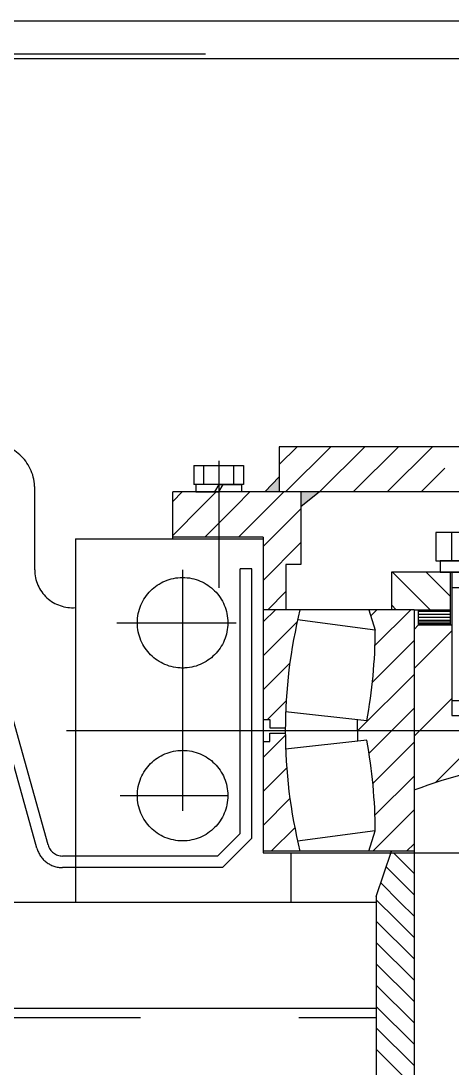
# Model space of a CAD drawing. Header units: millimetres. Extents: x 0 to 29400, y -802 to 20790.
# Drawn here: x 12423 to 12709, y 13423 to 14117 of the extents above; entities that cross this region are included whole.
import ezdxf

# ---------------------------------------------------------------- set-up
doc = ezdxf.new("R2010")
doc.units = ezdxf.units.MM
doc.header["$LTSCALE"] = 700
doc.linetypes.add('K', pattern=[2.5, 1.25, -0.25, 0.25, -0.25, 0.25, -0.25])
for name, color, linetype in [('02', 1, 'Continuous'), ('07', 6, 'K'), ('11', 3, 'Continuous')]:
    doc.layers.add(name, color=color, linetype=linetype)

# ---------------------------------------------------------------- blocks, each defined once
blk = doc.blocks.new('WERWER')
at = {"layer": '07', "color": 6, "linetype": 'K'}
blk.add_line((45708.50317617159, 26279.14359438403), (42795.50317617159, 26279.14359438403), dxfattribs=at)
blk = doc.blocks.new('werwerwer')
at = {"layer": '07', "color": 6, "linetype": 'K'}
for p, q in [((9433.469621342461, 11673.86708200708), (18336.46962134246, 11673.86708200708)), ((17307.46060159151, 11648.87640126011), (10678.46962134247, 11648.87640126011))]:
    blk.add_line(p, q, dxfattribs=at)
at = {"layer": '07'}
blk.add_blockref('WERWER', (-30876.03355482913, -14627.28583162998), dxfattribs=at)
blk = doc.blocks.new('w34')
at = {"layer": '07', "linetype": 'K', "ltscale": 0.6}
for points in [[(10896.4279687196, 36041.87279483249), (10905.80322422066, 36051.8727948325), (10905.80322422066, 36041.8727948325)], [(10920.30322421918, 36031.97114490984), (10920.30322421918, 36041.87279483249), (10932.5967786357, 36041.87279483249)]]:
    blk.add_hatch(color=6, dxfattribs=at).paths.add_polyline_path(points)
at = {"layer": '07', "color": 6, "linetype": 'K', "ltscale": 0.6}
for p, q in [((10917.69549803036, 36071.87279483249), (10905.80322422066, 36059.98052102279)), ((10905.80322422066, 36071.87279483249), (10905.80322422066, 36041.87279483249)), ((11130.30322422066, 36071.87279483249), (10905.80322422066, 36071.87279483249)), ((10940.14613833303, 36071.87279483249), (10910.14613833303, 36041.87279483248)), ((10962.5967786357, 36071.87279483249), (10932.5967786357, 36041.87279483248)), ((10985.04741893838, 36071.87279483248), (10955.04741893837, 36041.87279483248)), ((11007.49805924105, 36071.87279483248), (10977.49805924105, 36041.87279483248)), ((10849.32822422051, 36059.37279483267), (10882.27822422081, 36059.37279483268)), ((10849.32822422051, 36059.37279483267), (10849.32822422051, 36046.87279483241)), ((10855.80322422053, 36046.87279483241), (10855.80322422053, 36059.37279483267)), ((10865.80322422066, 36062.43778667906), (10865.80322422066, 35978.32391648184)), ((10875.80322422079, 36046.87279483242), (10875.80322422079, 36059.37279483267)), ((10882.27822422081, 36059.37279483268), (10882.27822422081, 36046.87279483241)), ((11015.80322422066, 36057.72731950942), (10999.94869954372, 36041.87279483249)), ((10905.80322422066, 36051.87279483249), (10896.4279687196, 36041.87279483249)), ((10743.73597909432, 35990.23893281224), (10743.73597909432, 36044.27279483248)), ((10882.27822422081, 36046.87279483241), (10849.32822422051, 36046.87279483241)), ((11130.30322422066, 36041.87279483249), (10835.30322422066, 36041.87279483249)), ((10835.30322422066, 36035.56932606044), (10841.60669299271, 36041.87279483249)), ((10835.30322422066, 36010.8727948325), (10835.30322422066, 36041.87279483249)), ((10854.80322422053, 36032.61868575763), (10864.05733329538, 36041.87279483249)), ((10876.80322422079, 36032.16804545523), (10886.50797359806, 36041.87279483249)), ((10878.95861390073, 36011.87279483249), (10908.95861390073, 36041.87279483249)), ((10920.30322421918, 36041.87279483249), (10920.30322421918, 35993.87279483248)), ((10932.5967786357, 36041.87279483249), (10920.30322421918, 36031.97114490984)), ((10835.30322422066, 36013.11868575776), (10854.80322422053, 36032.61868575763)), ((10865.80322422066, 36021.1680454551), (10876.80322422079, 36032.16804545523)), ((10900.40925420341, 36010.8727948325), (10920.30322421918, 36030.76676484826)), ((10856.50797359806, 36011.8727948325), (10865.80322422066, 36021.1680454551)), ((10770.80322422126, 36010.87279483248), (10770.80322422126, 35770.27279483248)), ((10770.80322422126, 36010.87279483249), (10895.30322422066, 36010.87279483249)), ((10895.30322421918, 36011.87279483249), (10835.30322422066, 36011.87279483249)), ((10875.80322422079, 36010.87279483249), (10895.30322421918, 36010.87279483249)), ((10895.30322421918, 36011.87279483249), (10895.30322422066, 35802.87279483249)), ((10895.30322421917, 36005.76676484826), (10900.40925420341, 36010.8727948325)), ((11009.87822422017, 36015.07279483299), (11009.87822422017, 35996.3727948325)), ((11060.72822422115, 36015.07279483299), (11009.87822422017, 36015.07279483299)), ((11020.30322422034, 35996.3727948325), (11020.30322422034, 36015.07279483299)), ((10895.30322421918, 35983.31612454559), (10920.30322421918, 36008.31612454559)), ((10745.12673058075, 35806.01836887176), (10691.93679469622, 35996.7589111944)), ((10752.54374449497, 35808.08667847048), (10699.35380861044, 35998.82722079313)), ((11009.87822422017, 35996.3727948325), (11060.72822422115, 35996.3727948325)), ((10841.80322422064, 35990.23893281222), (10841.80322422065, 35830.73514898352)), ((10879.99822755151, 35815.77279483248), (10879.99822755151, 35990.87279483249)), ((10887.69822755151, 35990.87279483249), (10879.99822755151, 35990.87279483249)), ((10887.69822755151, 35812.5833504022), (10887.69822755151, 35990.87279483249)), ((10920.30322421918, 35993.87279483248), (10910.30322421918, 35993.87279483248)), ((10910.30322421918, 35993.87279483248), (10910.30322421918, 35963.87279483248)), ((11130.30322422066, 35988.87279483248), (10980.30322422066, 35988.87279483248)), ((10980.30322422066, 35988.87279483248), (10980.30322422066, 35963.87279483248)), ((11005.93750617038, 35963.87279483248), (10980.93750617038, 35988.87279483248)), ((11019.30322422034, 35972.95771708518), (11003.38814647305, 35988.87279483248)), ((11019.30322422034, 35988.87279483248), (11019.30322422034, 35953.87279483248)), ((11020.30322422034, 35988.87279483248), (11020.30322422034, 35903.87279481316)), ((10898.31053480874, 35963.87279483248), (10910.30322421917, 35975.86548424292)), ((11050.30322422098, 35978.37279483236), (11020.30322422034, 35978.37279483236)), ((10983.4868658677, 35963.87279483248), (10980.30322422066, 35967.05643647952)), ((10995.30322422066, 35963.87279483248), (11019.30322422034, 35963.87279483248)), ((10998.30322422066, 35953.87279483248), (10998.30322422066, 35963.87279483248)), ((10998.30322422066, 35962.87279483248), (11019.30322422034, 35962.87279483248)), ((10998.30322422066, 35960.87279483248), (11019.30322422034, 35960.87279483248)), ((10798.23597909371, 35955.27279483247), (10877.30816900109, 35955.27279483248)), ((10995.30322422066, 35950.87279483248), (10998.30322422066, 35953.87279483248)), ((10998.30322422066, 35958.87279483248), (11019.30322422034, 35958.87279483248)), ((10998.30322422066, 35956.87279483248), (11019.30322422034, 35956.87279483248)), ((10998.30322422066, 35955.87279483248), (11019.30322422034, 35955.87279483248)), ((10998.30322422066, 35954.87279483248), (11019.30322422034, 35954.87279483248)), ((10998.30322422066, 35953.87279483248), (11020.30322422034, 35953.87279483248)), ((11020.30322422034, 35949.97411799573), (10995.30322422066, 35924.97411799605)), ((11020.30322422034, 35905.07283739039), (10999.10318166243, 35883.87279483249)), ((11020.30322422034, 35903.87279481316), (11050.30322422098, 35903.87279481316)), ((11020.30322422034, 35903.87279481316), (11020.30322422033, 35893.87279481316)), ((11020.30322422033, 35893.87279481316), (11050.303224221, 35893.87279481316)), ((10764.86380384934, 35883.87279483248), (11550.49312085137, 35883.87279483248)), ((10999.10318166243, 35883.87279483249), (10995.30322422066, 35880.07283739071)), ((11034.87199755559, 35874.7403301203), (11009.6172199959, 35849.48555256061)), ((10800.30322422065, 35840.77279483247), (10871.80322422065, 35840.77279483248)), ((10864.99822755151, 35800.77279483248), (10879.99822755151, 35815.77279483248)), ((10995.30322422066, 35817.77970380714), (10995.30322422066, 35650.27279483248)), ((10868.18767198179, 35793.07279483247), (10887.69822755151, 35812.5833504022)), ((10895.30322422066, 35802.87279483249), (11145.30322422066, 35802.87279483249)), ((10913.55322422066, 35802.87279483249), (10913.55322422066, 35770.27279483248)), ((10970.30322422066, 35773.87279483248), (10980.30322422066, 35803.87279483248)), ((10995.30322422066, 35789.24510011131), (10981.6755294995, 35802.87279483248)), ((10864.99822755151, 35800.77279483248), (10762.17623009786, 35800.77279483247)), ((10868.18767198179, 35793.07279483247), (10762.17623009786, 35793.07279483246)), ((10995.30322422066, 35775.10296448758), (10976.86076663444, 35793.54542207381)), ((10985.99125825204, 35770.27279483248), (10973.3252327285, 35782.93882035602)), ((10970.30322422066, 35773.87279483248), (10970.30322422066, 35655.27279483249)), ((10729.14090562831, 35770.27279483248), (10970.30322422066, 35770.27279483248)), ((10971.8491226283, 35770.27279483249), (10970.30322422066, 35771.81869324013)), ((10981.84912262831, 35760.27279483248), (10971.84912262831, 35770.27279483248)), ((10995.30322422066, 35760.96082886386), (10985.99125825204, 35770.27279483248)), ((10995.30322422066, 35746.81869324013), (10981.84912262831, 35760.27279483248)), ((10995.30322422066, 35732.6765576164), (10970.30322422066, 35757.6765576164)), ((10995.30322422066, 35718.53442199266), (10970.30322422066, 35743.53442199266)), ((10995.30322422066, 35704.39228636894), (10970.30322422066, 35729.39228636894)), ((10995.30322422066, 35690.2501507452), (10970.30322422066, 35715.2501507452)), ((10970.30322422066, 35699.77279483248), (9954.924724220644, 35699.77279483248)), ((10995.30322422066, 35676.10801512147), (10970.30322422066, 35701.10801512147)), ((10078.82822422065, 35693.77279483248), (10970.30322422066, 35693.77279483248)), ((10995.30322422066, 35661.96587949774), (10970.30322422066, 35686.96587949774)), ((10987.85417326219, 35655.27279483248), (10970.30322422066, 35672.82374387401))]:
    blk.add_line(p, q, dxfattribs=at)
at = {"layer": '07', "color": 6, "linetype": 'K'}
for p, q in [((10865.80322422066, 36046.87279483242), (10850.70322422047, 36046.87279483242)), ((10850.70322422047, 36046.87279483242), (10850.70322422047, 36041.87279483249)), ((10865.80322422066, 36046.87279483242), (10862.91647287487, 36041.87279483249)), ((10865.80322422066, 36048.96947384864), (10865.80322422066, 36039.77711581626)), ((10865.80322422066, 36046.87279483242), (10880.90322422086, 36046.87279483242)), ((10865.80322422066, 36041.87279483249), (10868.68997556646, 36046.87279483242)), ((10880.90322422086, 36046.87279483242), (10880.90322422086, 36041.87279483249)), ((10850.70322422047, 36041.87279483249), (10865.80322422066, 36041.87279483249)), ((10880.90322422086, 36041.87279483249), (10865.80322422066, 36041.87279483249)), ((11035.30322422066, 35996.3727948325), (11012.55322422018, 35996.3727948325)), ((11012.55322422018, 35996.3727948325), (11012.55322422018, 35988.87279483248)), ((11012.55322422018, 35988.87279483248), (11035.30322422066, 35988.87279483248)), ((10903.39209044319, 35963.87279483248), (10895.30322422066, 35955.78392860995)), ((10995.30322422066, 35963.87279483248), (10895.30322422066, 35963.87279483248)), ((10895.30322422066, 35963.87279483248), (10895.30322422066, 35803.87279483248)), ((10965.30858146977, 35963.87279483248), (10969.61074186396, 35950.28581291162)), ((10970.74401135121, 35963.87279483248), (10966.61574817175, 35959.74453165302)), ((10993.19465165388, 35963.87279483248), (10969.4152336742, 35940.09337685279)), ((10995.30322422066, 35963.87279483248), (10995.30322422066, 35803.87279483248)), ((10917.77887868795, 35955.80894277457), (10895.30322422066, 35933.33328830728)), ((10969.61074186396, 35950.28581291162), (10918.09232029823, 35957.21495772279)), ((10995.30322422066, 35943.53072709659), (10967.70320623981, 35915.93070911573)), ((10912.93448218685, 35928.5139059708), (10895.30322422066, 35910.8826480046)), ((10995.30322422066, 35921.08008679392), (10958.09593225923, 35883.87279483249)), ((10910.52272659286, 35903.65151007413), (10898.07119752806, 35891.19998100933)), ((10995.30322422066, 35898.62944649124), (10980.5465725619, 35883.87279483249)), ((10895.30322422066, 35891.19998100933), (10899.78040789365, 35891.19998100933)), ((10899.78040789365, 35891.19998100933), (10899.78040789365, 35885.64926198646)), ((10963.93494342874, 35890.2800395571), (10910.16641250268, 35896.26575255571)), ((10899.78040789365, 35885.64926198646), (10902.08601045313, 35885.64926198646)), ((10902.08601045313, 35885.64926198646), (10909.94103070309, 35885.64926198646)), ((10957.78298707613, 35883.87279483248), (10957.78298707613, 35890.96489823694)), ((10909.95205224325, 35880.63019542185), (10895.30322422066, 35865.98136739925)), ((10899.78040789365, 35882.0963276785), (10902.08601045313, 35882.0963276785)), ((10899.78040789365, 35876.54560865564), (10899.78040789365, 35882.0963276785)), ((10902.08601045313, 35882.0963276785), (10909.94103070309, 35882.0963276785)), ((10963.93494342874, 35877.46555010786), (10910.16641250268, 35871.47983710925)), ((10958.09593225923, 35883.87279483249), (10957.78298707613, 35883.55984964938)), ((10957.78298707613, 35883.87279483248), (10957.78298707613, 35876.78069142802)), ((10980.5465725619, 35883.87279483249), (10965.44129307968, 35868.76751535026)), ((10895.30322422066, 35876.54560865564), (10899.78040789365, 35876.54560865564)), ((10995.30322422066, 35876.17880618857), (10968.0053124945, 35848.88089446241)), ((10910.8578087591, 35859.08531163503), (10895.30322422066, 35843.53072709659)), ((10995.30322422066, 35853.72816588589), (10969.40892406426, 35827.8338657295)), ((10912.99663006547, 35838.77349263872), (10895.30322422066, 35821.08008679392)), ((10995.30322422066, 35831.27752558322), (10967.89849346992, 35803.87279483248)), ((10916.19691607097, 35819.52313834155), (10900.5465725619, 35803.87279483249)), ((10969.61074186396, 35817.45977675334), (10918.09232029823, 35810.53063194217)), ((10965.30858146977, 35803.87279483248), (10969.61074186396, 35817.45977675333)), ((10995.30322422066, 35808.82688528055), (10990.34913377259, 35803.87279483248)), ((10995.30322422066, 35803.87279483248), (10895.30322422066, 35803.87279483248))]:
    blk.add_line(p, q, dxfattribs=at)
at = {"layer": '07', "color": 6, "linetype": 'K', "ltscale": 0.6}
for centre in [(10841.80322422064, 35955.27279483248), (10841.80322422065, 35840.77279483248)]:
    blk.add_circle(centre, 30, dxfattribs=at)
for centre, radius, start, end in [((10713.73597909432, 36044.27279483248), 30, 0, 90), ((10768.73597909432, 35990.23893281224), 25, 180, 274.7431926940458), ((10762.17623009786, 35810.77279483247), 10, 195.5816678111959, 270), ((10762.17623009786, 35810.77279483247), 17.7, 195.5816678111959, 270)]:
    blk.add_arc(centre, radius, start, end, dxfattribs=at)
at = {"layer": '07', "color": 6, "linetype": 'K'}
for centre, start, end in [((11243.7753571872, 35883.87279483248), 166.1349166339841, 180), ((10635.77424122628, 35951.5912693983), 349.4172706967009, 359.7759479098793), ((11243.7753571872, 35883.87279483248), 180, 193.8650833660159), ((10635.77424122628, 35816.15432026667), 0.2240520901206562, 10.58272930329906)]:
    blk.add_arc(centre, 333.8390530999168, start, end, dxfattribs=at)
at = {"layer": '07', "color": 6, "linetype": 'K', "ltscale": 0.6}
blk.add_open_spline([(10995.30322422066, 35844.5661946571), (11020.23253181221, 35853.30339282066), (11060.71531738421, 35867.49175799914), (11116.31476517075, 35836.27850643919), (11157.3429021746, 35872.7897768529), (11192.00511607698, 35828.19754294112), (11207.14822664867, 35880.84740735155), (11237.4761719967, 35806.34215121466), (11273.58433276973, 35830.79971069562), (11295.30322422066, 35845.51081943528)], degree=3, knots=[0, 0, 0, 0, 75.67133472764681, 122.8829323268608, 170.0945163718123, 202.6089592027954, 225.6653953169206, 267.0651220214851, 329.5530878985217, 329.5530878985217, 329.5530878985217, 329.5530878985217], dxfattribs=at)

msp = doc.modelspace()

# ---------------------------------------------------------------- block references
at = {"layer": '02', "ltscale": 1.166666666666667}
msp.add_blockref('w34', (1688.83298487904, -22236.92575961625), dxfattribs=at)
at = {"layer": '11', "color": 3, "linetype": 'Continuous', "ltscale": 1.166666666666667}
msp.add_blockref('werwerwer', (-536.5334122427666, 2443.079953209151), dxfattribs=at)

doc.saveas('drawing.dxf')
